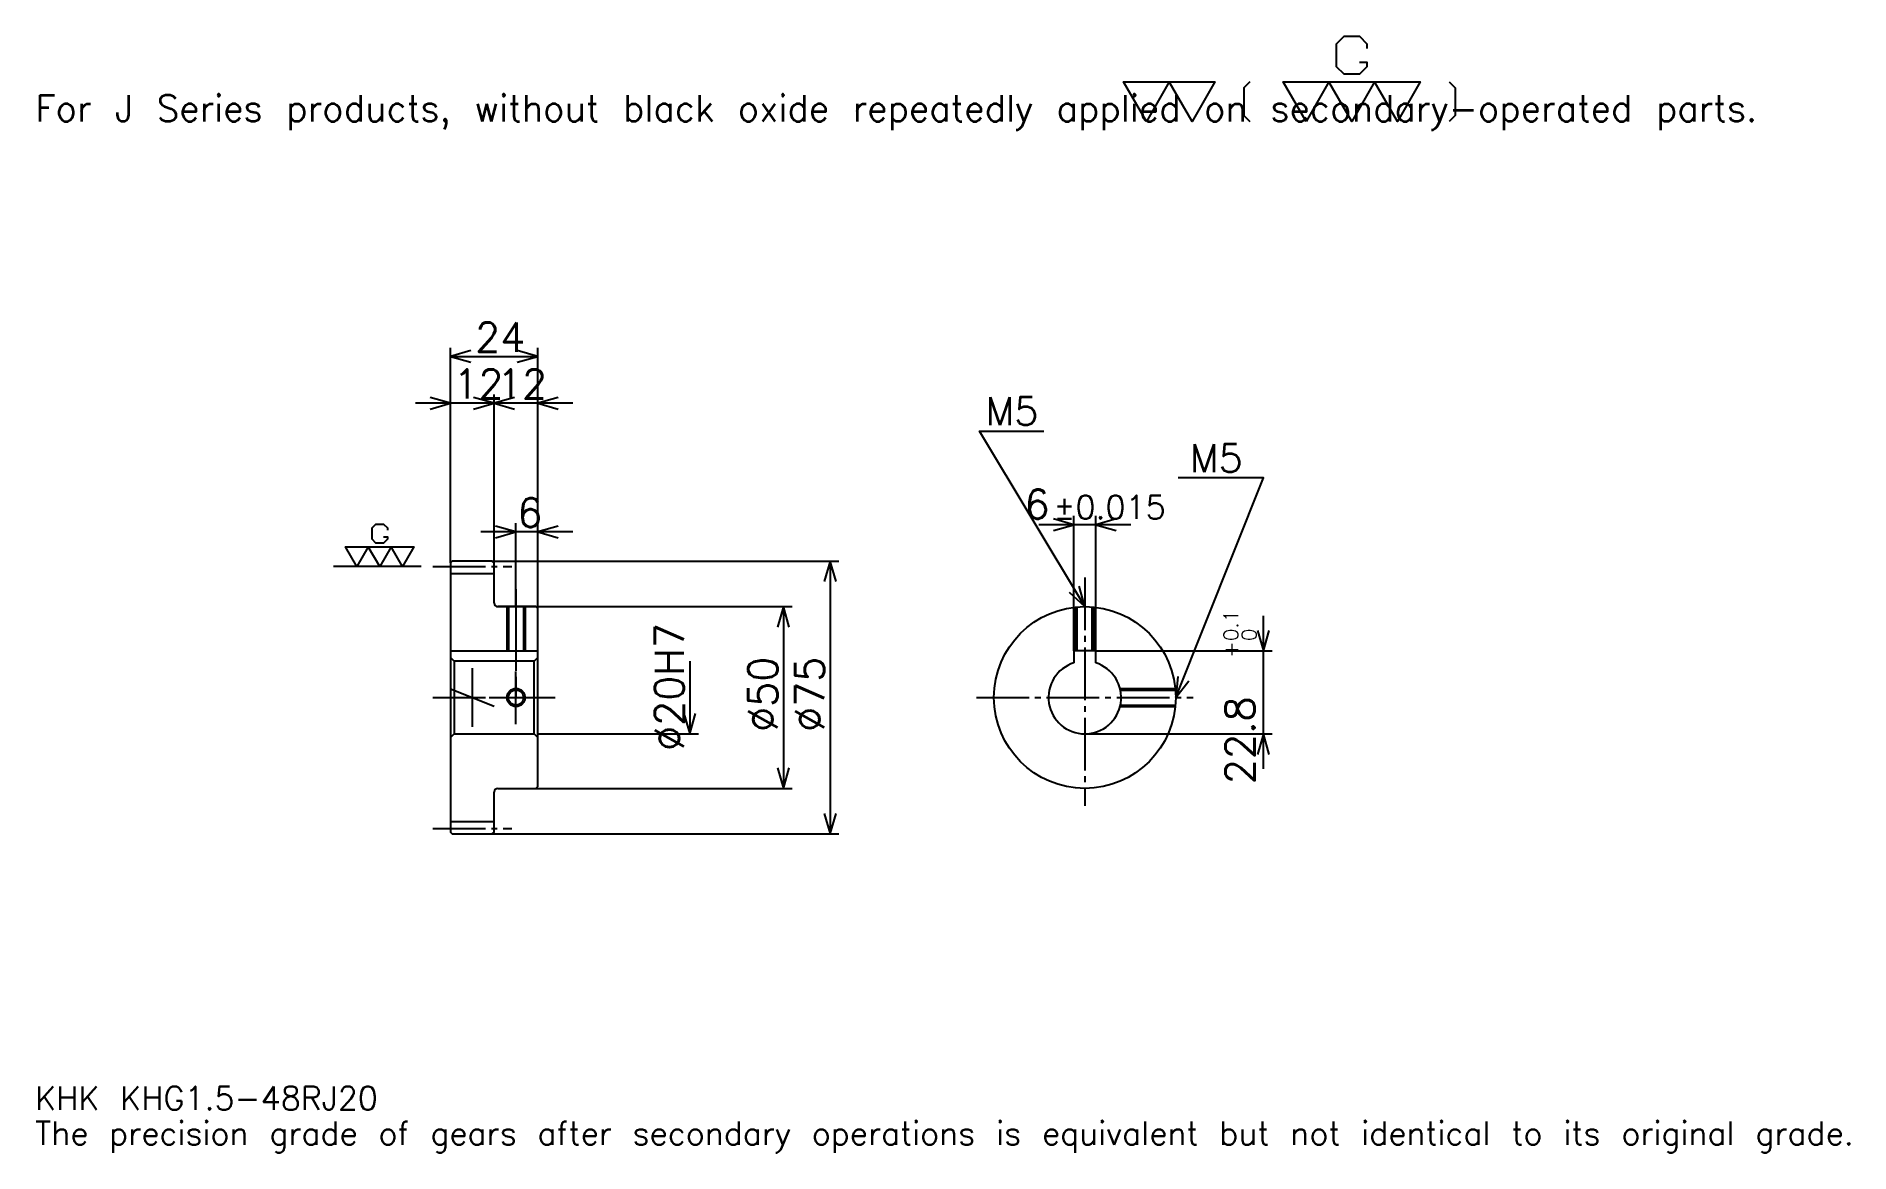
# Model space of a CAD drawing. Extents: x 16 to 515, y 6 to 313.
import ezdxf

# ---------------------------------------------------------------- set-up
doc = ezdxf.new("R2010")
doc.units = 0
doc.linetypes.add('DASHDOT', pattern=[19.304349, 14.478261, -1.608696, 1.608696, -1.608696])
doc.layers.get('0').update_dxf_attribs({"linetype": 'CONTINUOUS'})
doc.layers.add('DASHDOT', color=6, linetype='DASHDOT')
doc.styles.add('KANJI', font='TXT', dxfattribs={"bigfont": 'BIGFONT'})

msp = doc.modelspace()

# ---------------------------------------------------------------- linework, layer by layer
at = {"color": 5}
for p, q in [((130.304352, 168.608688), (130.304352, 227.32608)), ((130.304352, 224.91304), (154.304352, 224.91304)), ((154.304352, 168.608688), (154.304352, 227.32608)), ((151.956528, 212.043472), (120.652176, 212.043472)), ((163.956528, 212.043472), (132.652176, 212.043472)), ((142.304352, 168.608688), (142.304352, 214.456512)), ((301.782593, 143.908691), (301.782593, 181.043472)), ((307.782593, 143.908691), (307.782593, 181.043472)), ((163.956528, 176.652161), (138.652176, 176.652161)), ((148.304352, 168.608688), (148.304352, 179.065216)), ((317.434784, 178.630432), (292.130432, 178.630432)), ((130.304352, 168.108688), (130.304352, 168.608688)), ((141.804352, 168.608688), (154.304352, 168.608688)), ((142.304352, 168.108688), (142.304352, 168.608688)), ((148.304352, 156.108688), (148.304352, 168.608688)), ((148.304352, 156.108688), (148.304352, 168.608688)), ((154.304352, 168.608688), (237.152176, 168.608688)), ((154.304352, 155.608688), (154.304352, 168.608688)), ((234.739136, 168.608688), (234.739136, 93.608688)), ((143.304352, 156.108688), (154.304352, 156.108688)), ((154.304352, 156.108688), (224.282608, 156.108688)), ((221.869568, 156.108688), (221.869568, 106.108688)), ((353.913025, 111.456512), (353.913025, 153.560867)), ((196.130432, 141.108688), (196.130432, 121.108688)), ((307.782593, 143.908691), (356.32608, 143.908691)), ((154.304352, 121.108688), (198.543488, 121.108688)), ((304.782593, 121.108688), (356.32608, 121.108688)), ((143.304352, 106.108688), (154.304352, 106.108688)), ((154.304352, 106.108688), (224.282608, 106.108688)), ((141.804352, 93.608688), (154.304352, 93.608688)), ((154.304352, 93.608688), (237.152176, 93.608688))]:
    msp.add_line(p, q, dxfattribs=at)
at = {"color": 7}
for p, q in [((122.260872, 167.108688), (98.13044, 167.108688)), ((136.304352, 139.152161), (136.304352, 123.065208))]:
    msp.add_line(p, q, dxfattribs=at)
at = {"color": 4}
for p, q in [((130.304352, 165.233688), (142.304352, 165.233688)), ((130.304352, 143.908691), (154.304352, 143.908691)), ((131.304352, 141.108688), (131.304352, 121.108688)), ((153.304352, 141.108688), (154.304352, 142.108688)), ((153.304352, 121.108688), (154.304352, 120.108688)), ((130.304352, 96.983688), (142.304352, 96.983688))]:
    msp.add_line(p, q, dxfattribs=at)
at = {"color": 7}
for points in [[(380.295654, 305.87738), (382.386963, 305.87738), (382.386963, 304.62262), (380.295654, 302.531311), (376.113037, 302.531311), (374.021759, 304.62262), (374.021759, 310.896515), (376.113037, 312.987823), (380.295654, 312.987823), (382.386963, 310.896515), (382.386963, 309.641724)], [(321.739136, 289.565216), (315.46521, 300.440002), (340.560883, 300.440002), (334.286957, 289.565216), (328.013062, 300.440002), (321.739136, 289.565216)], [(350.180878, 300.440002), (348.507843, 298.766968), (348.507843, 291.238251), (350.180878, 289.565216)], [(365.656525, 289.565216), (359.382629, 300.440002), (397.026093, 300.440002), (390.752197, 289.565216), (384.478271, 300.440002), (378.204346, 289.565216), (371.93045, 300.440002), (365.656525, 289.565216)], [(404.973053, 300.440002), (406.646088, 298.766968), (406.646088, 291.238251), (404.973053, 289.565216)], [(111.884789, 175.264771), (112.930435, 175.264771), (112.930435, 174.63739), (111.884789, 173.591736), (109.793488, 173.591736), (108.747833, 174.63739), (108.747833, 177.774338), (109.793488, 178.819992), (111.884789, 178.819992), (112.930435, 177.774338), (112.930435, 177.146942)], [(104.565224, 167.108688), (101.428268, 172.546082), (120.250008, 172.546082), (117.113045, 167.108688), (113.976089, 172.546082), (110.839134, 167.108688), (107.702179, 172.546082), (104.565224, 167.108688)]]:
    msp.add_lwpolyline(points, dxfattribs=at)
at = {"color": 5}
for points in [[(135.934784, 226.521729), (130.304352, 224.91304), (135.934784, 223.304352)], [(148.67392, 223.304352), (154.304352, 224.91304), (148.67392, 226.521729)], [(124.67392, 210.434784), (130.304352, 212.043472), (124.67392, 213.652161)], [(136.67392, 210.434784), (142.304352, 212.043472), (136.67392, 213.652161)], [(147.934784, 213.652161), (142.304352, 212.043472), (147.934784, 210.434784)], [(159.934784, 213.652161), (154.304352, 212.043472), (159.934784, 210.434784)], [(304.782593, 156.108688), (275.826111, 204.369568), (293.521729, 204.369568)], [(329.782593, 131.108688), (353.913025, 191.5), (330.426086, 191.5)], [(296.152161, 177.021729), (301.782593, 178.630432), (296.152161, 180.23912)], [(313.413025, 180.23912), (307.782593, 178.630432), (313.413025, 177.021729)], [(142.67392, 175.043472), (148.304352, 176.652161), (142.67392, 178.260864)], [(159.934784, 178.260864), (154.304352, 176.652161), (159.934784, 175.043472)], [(236.347839, 162.978256), (234.739136, 168.608688), (233.130432, 162.978256)], [(300.506348, 160.109085), (304.782593, 156.108688), (303.265198, 161.76442)], [(223.478271, 150.478256), (221.869568, 156.108688), (220.260864, 150.478256)], [(352.304352, 149.539124), (353.913025, 143.908691), (355.521729, 149.539124)], [(330.377899, 136.934097), (329.782593, 131.108688), (333.365601, 135.740295)], [(194.521744, 126.73912), (196.130432, 121.108688), (197.739136, 126.73912)], [(355.521729, 115.478256), (353.913025, 121.108688), (352.304352, 115.478256)], [(220.260864, 111.73912), (221.869568, 106.108688), (223.478271, 111.73912)], [(233.130432, 99.23912), (234.739136, 93.608688), (236.347839, 99.23912)]]:
    msp.add_lwpolyline(points, dxfattribs=at)
at = {"color": 4}
for points in [[(142.304352, 157.108688), (142.304352, 168.108688), (141.804352, 168.608688), (130.804352, 168.608688), (130.304352, 168.108688), (130.304352, 120.108688)], [(143.304352, 106.108688), (153.804352, 106.108688), (154.304352, 106.608688), (154.304352, 155.608688), (153.804352, 156.108688), (143.304352, 156.108688)], [(145.804352, 156.108688), (145.804352, 143.908691)], [(146.239349, 156.108688), (146.239349, 143.908691)], [(150.369354, 156.108688), (150.369354, 143.908691)], [(150.804352, 156.108688), (150.804352, 143.908691)], [(302.282593, 143.908691), (302.282593, 155.983368)], [(302.71759, 143.908691), (302.71759, 156.023254)], [(306.847595, 143.908691), (306.847595, 156.023254)], [(307.282593, 143.908691), (307.282593, 155.983368)], [(130.304352, 120.108688), (131.304352, 121.108688), (153.304352, 121.108688), (153.304352, 141.108688), (131.304352, 141.108688), (130.304352, 142.108688)], [(307.782593, 140.648087), (307.782593, 143.908691), (301.782593, 143.908691), (301.782593, 140.648087)], [(314.465088, 133.608688), (329.657288, 133.608688)], [(314.567078, 133.173691), (329.697174, 133.173691)], [(314.465088, 128.608688), (329.657288, 128.608688)], [(314.567078, 129.043686), (329.697174, 129.043686)], [(130.304352, 120.108688), (130.304352, 94.108688), (130.804352, 93.608688), (141.804352, 93.608688), (142.304352, 94.108688), (142.304352, 105.108688)]]:
    msp.add_lwpolyline(points, dxfattribs=at)
for centre, radius in [((304.782593, 131.108688), 25), ((148.304352, 131.108688), 2.065)]:
    msp.add_circle(centre, radius, dxfattribs=at)
at = {"color": 7}
msp.add_circle((148.304352, 131.108688), 2.5, dxfattribs=at)
at = {"color": 4}
for centre, radius, start, end in [((143.304352, 157.108688), 1, 180, 270), ((304.782593, 131.108688), 10, 107.45760275, 72.54239725), ((143.304352, 105.108688), 1, 90, 180)]:
    msp.add_arc(centre, radius, start, end, dxfattribs=at)
at = {"layer": 'DASHDOT', "color": 7}
for p, q in [((125.478264, 167.108688), (147.130432, 167.108688)), ((304.782593, 164.152161), (304.782593, 101.2826)), ((148.304352, 156.108688), (148.304352, 131.108688)), ((125.478264, 131.108688), (159.130432, 131.108688)), ((130.304352, 133.472153), (142.304352, 128.745224)), ((274.956543, 131.108688), (334.608704, 131.108688)), ((125.478264, 95.108688), (147.130432, 95.108688))]:
    msp.add_line(p, q, dxfattribs=at)
for points in [[(148.304352, 160.934784), (148.304352, 139.082596)], [(148.304352, 123.7826), (148.304352, 138.434769)], [(140.978271, 131.108688), (155.630432, 131.108688)]]:
    msp.add_lwpolyline(points, dxfattribs=at)

# ---------------------------------------------------------------- texts
at = {"color": 7, "style": 'KANJI'}
for s, height, p in [('For J Series products, without black oxide repeatedly applied on secondary-operated parts.', 7.23913, (16.086956, 289.565216)), ('24', 8.043478, (137.076096, 226.199997)), ('12', 8.043478, (131.076096, 213.330429)), ('12', 8.043478, (143.076096, 213.330429)), ('M5', 7.721739, (277.434784, 205.978256)), ('M5', 7.721739, (333.643494, 193.108688)), ('6', 8.043478, (148.690216, 177.939117)), ('6', 8.043478, (288.17926, 180.23912)), ('%%p0.015', 6.434783, (296.141327, 180.23912)), ('KHK KHG1.5-48RJ20', 6.434783, (16.086956, 17.695652)), ('The precision grade of gears after secondary operations is equivalent but not identical to its original grade.', 6.434783, (16.086956, 8.043478))]:
    msp.add_text(s, height=height, dxfattribs=at).set_placement(p)
for s, height, p in [('%%c20H7', 8.043478, (194.521744, 116.429337)), ('0.1', 4.021739, (346.995667, 146.613556)), ('+', 4.021739, (346.995667, 142.109207)), ('0', 4.021739, (351.982605, 146.613556)), ('%%c50', 8.043478, (220.260864, 121.6576)), ('%%c75', 8.043478, (233.130432, 121.6576)), ('22.8', 8.043478, (351.5, 107.293854))]:
    msp.add_text(s, height=height, rotation=90, dxfattribs=at).set_placement(p)

doc.saveas('drawing.dxf')
